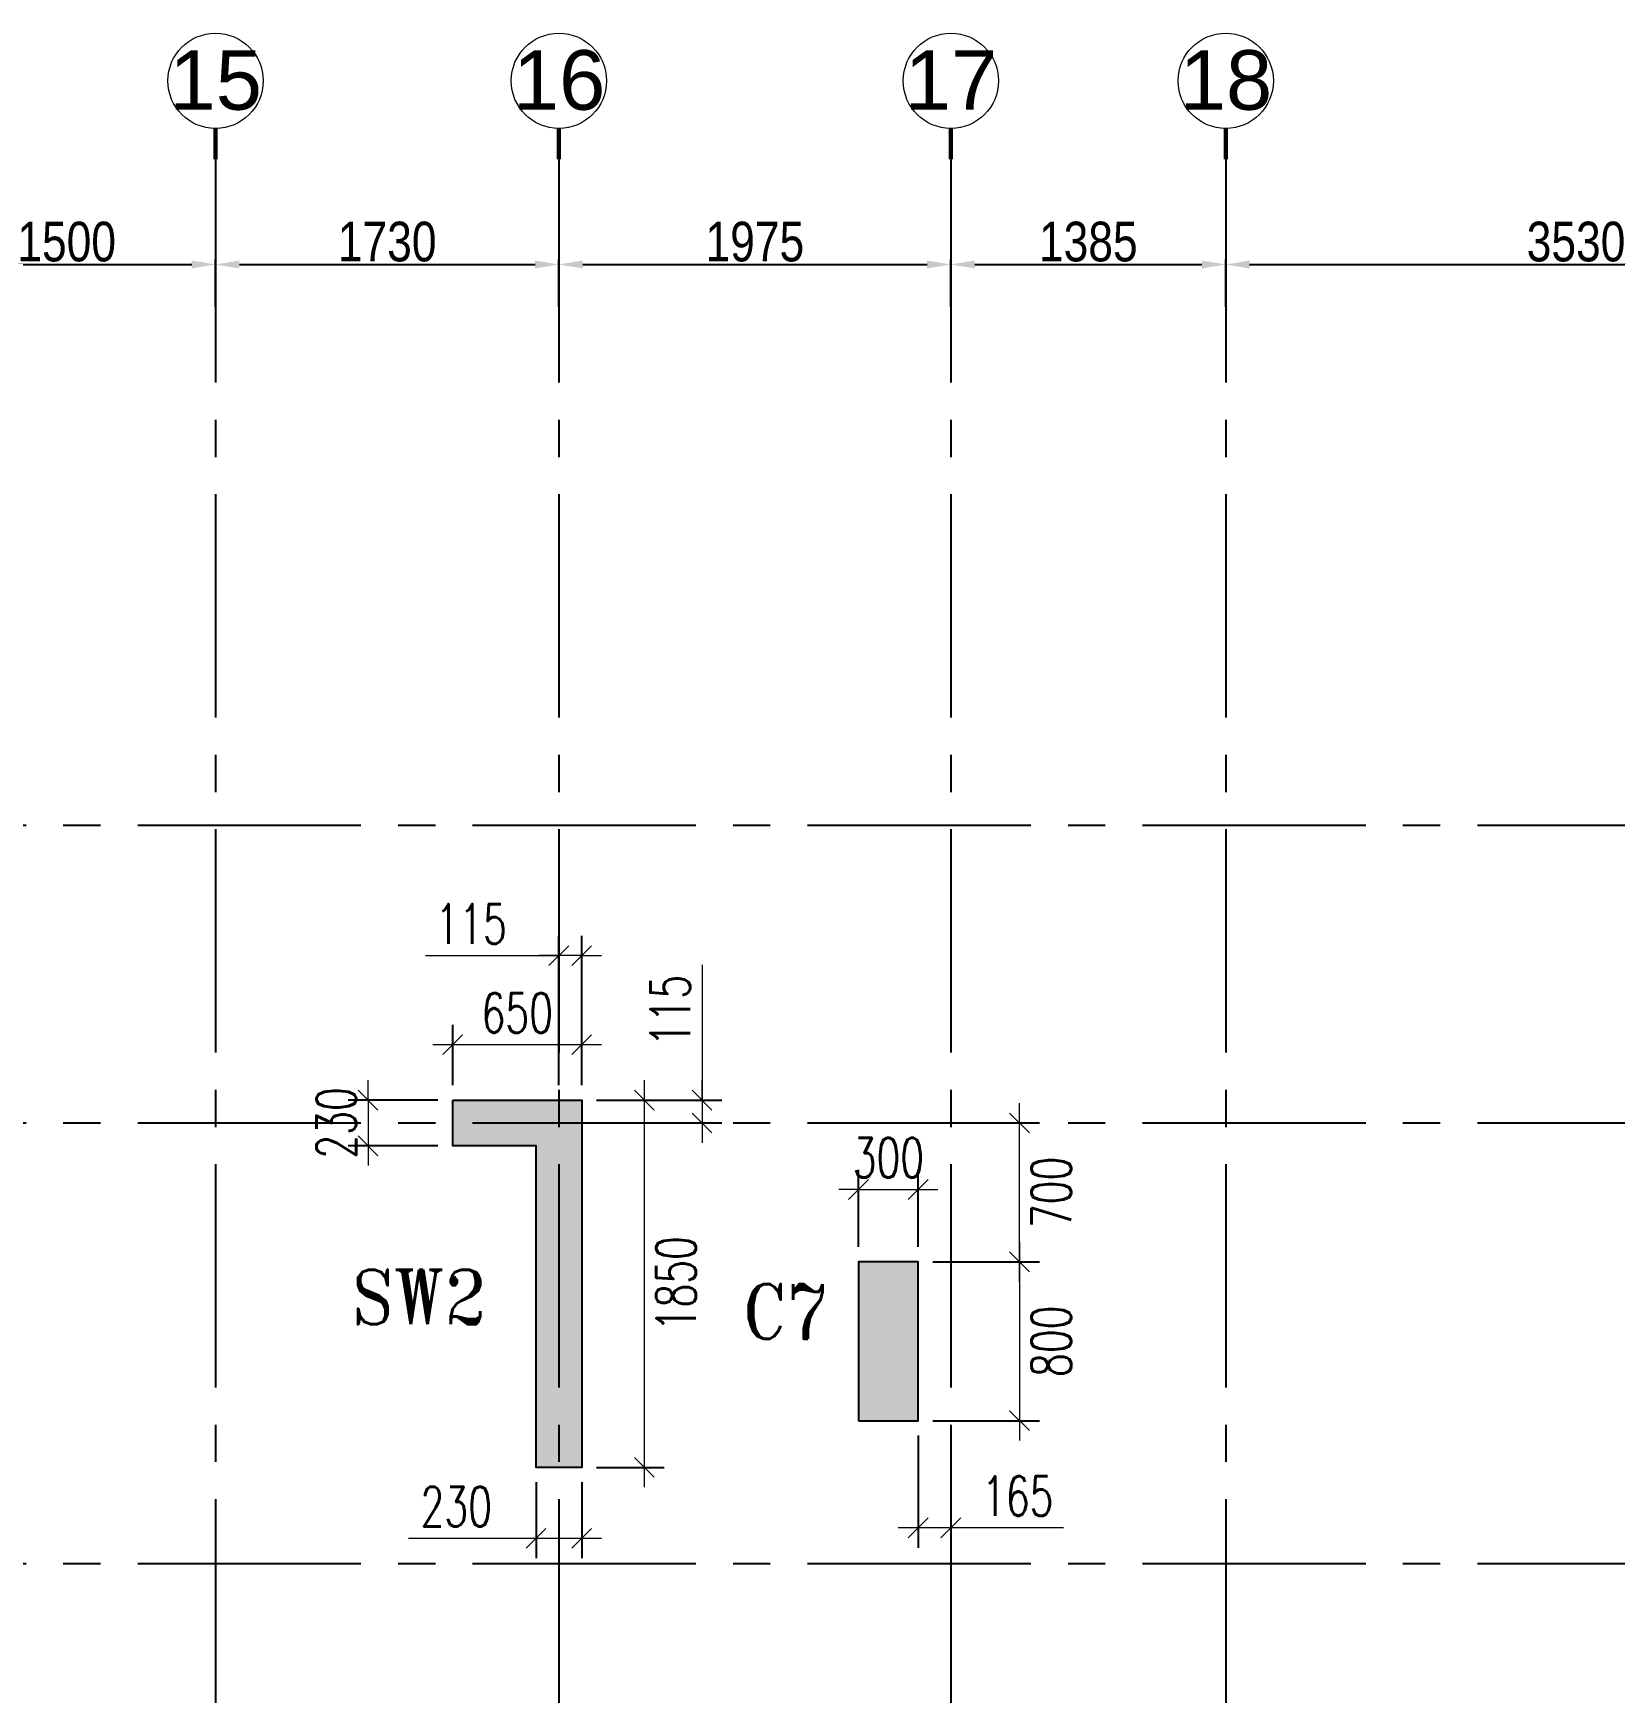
# Model space of a CAD drawing. Header units: millimetres. Extents: x 1363246 to 1691641, y -112430 to 78417.
# Drawn here: x 1385292 to 1393261, y -6960 to 1401 of the extents above; entities that cross this region are included whole.
import ezdxf
from ezdxf.enums import TextEntityAlignment as Align

# ---------------------------------------------------------------- set-up
doc = ezdxf.new("R2010")
doc.units = ezdxf.units.MM
doc.header["$LTSCALE"] = 500
doc.header["$MEASUREMENT"] = 0
doc.header["$PDMODE"] = 34
for name, pattern in [('CONTINOUS', [0]), ('DASHDOT', [1, 0.5, -0.25, 0, -0.25]), ('Site$0$CENTER2', [1.125, 0.75, -0.125, 0.125, -0.125])]:
    doc.linetypes.add(name, pattern=pattern)
doc.layers.get('Defpoints').update_dxf_attribs({"lineweight": 0})
for name, color, linetype, lineweight in [('COL. NO.', 1, 'DASHDOT', 15), ('CUT OUT', 1, 'Continuous', 13), ('dim-M', 1, 'Continuous', 15), ('GRID NO.', 7, 'Continuous', 20), ('TOWER COL HATCH', 253, 'Continuous', 20)]:
    doc.layers.add(name, color=color, linetype=linetype, lineweight=lineweight)
for name, color, linetype in [('GLASS', 5, 'Continuous'), ('GRID', 7, 'Continuous'), ('GRID DIM', 7, 'Continuous'), ('TOWER AREA COLUMN.', 6, 'Continuous')]:
    doc.layers.add(name, color=color, linetype=linetype)
doc.styles.add('2MM', font='romans.shx', dxfattribs={"width": 0.7})
doc.styles.add('D50', font='arial.ttf', dxfattribs={"width": 0.8})
doc.styles.add('ROMANT', font='romant__.ttf', dxfattribs={"width": 0.9, "height": 600})
doc.dimstyles.new('INNER DIM', dxfattribs={"dimtxt": 200, "dimasz": 120, "dimexe": 25, "dimexo": 25, "dimgap": 12, "dimtad": 1, "dimdec": 0, "dimrnd": 5, "dimzin": 0, "dimdsep": 46, "dimtxsty": 'D50', "dimcen": 0.09, "dimdle": 25, "dimclrt": 6, "dimadec": 0, "dimazin": 0, "dimtfac": 1, "dimtdec": 0, "dimtofl": 0, "dimtmove": 1, "dimatfit": 3, "dimfxl": 0, "dimtolj": 1, "dimtzin": 0, "dimarcsym": 0})
doc.dimstyles.new('RAJESH', dxfattribs={"dimtxt": 200, "dimasz": 180, "dimexe": 100, "dimexo": 250, "dimgap": 50, "dimtad": 2, "dimdec": 0, "dimzin": 1, "dimdsep": 46, "dimtxsty": '2MM', "dimblk": 'OBLIQUE', "dimcen": 0, "dimdle": 100, "dimclrd": 1, "dimclre": 1, "dimclrt": 3, "dimadec": 0, "dimazin": 0, "dimtfac": 1, "dimtdec": 0, "dimtix": 1, "dimtmove": 2, "dimatfit": 3, "dimfxl": 0, "dimtolj": 1, "dimlwd": -1, "dimarcsym": 0})

# ---------------------------------------------------------------- blocks, each defined once
blk = doc.blocks.new('GRID MARK')
at = {"layer": 'GRID NO.', "const_width": 50}
blk.add_lwpolyline([(0, -541), (0, -891)], dxfattribs=at)
at = {"layer": 'GRID NO.'}
blk.add_circle((0, 0), 541, dxfattribs=at)
at = {"layer": 'GRID NO.', "style": 'D50', "width": 0.8}
blk.add_attdef('Y1', text='', height=500, dxfattribs=at).set_placement((-33, -267), align=Align.CENTER)
blk = doc.blocks.new('*D20')
at = {"layer": 'Defpoints', "color": 0, "linetype": 'Continuous', "transparency": 16777216}
for p in [(1386210.6, 258393.3), (1386210.6, 258155.3), (1384710.6, 258082.3)]:
    blk.add_point(p, dxfattribs=at)
at = {"layer": 'GRID DIM', "color": 0, "linetype": 'Continuous', "lineweight": -2, "transparency": 16777216}
for p, q in [((1384710.6, 258107.3), (1384710.6, 258418.3)), ((1386210.6, 258180.3), (1386210.6, 258418.3))]:
    blk.add_line(p, q, dxfattribs=at)
at = {"layer": 'GRID DIM', "linetype": 'Continuous', "lineweight": -2, "transparency": 16777216}
blk.add_line((1384830.6, 258393.3), (1386090.6, 258393.3), dxfattribs=at)
at = {"layer": 'GRID DIM', "linetype": 'Continuous', "transparency": 16777216}
for points in [[(1384830.6, 258413.3), (1384830.6, 258373.3), (1384710.6, 258393.3)], [(1386090.6, 258413.3), (1386090.6, 258373.3), (1386210.6, 258393.3)]]:
    blk.add_solid(points, dxfattribs=at)
at = {"layer": 'GRID DIM', "linetype": 'Continuous', "transparency": 16777216, "insert": (1385460.6, 258507.4), "char_height": 200, "attachment_point": 5, "style": 'D50'}
blk.add_mtext('\\A1;1500', dxfattribs=at)
blk = doc.blocks.new('*D21')
at = {"layer": 'Defpoints', "color": 0, "linetype": 'Continuous', "transparency": 16777216}
for p in [(1387940.6, 258393.3), (1386210.6, 258155.3), (1387940.6, 258155.3)]:
    blk.add_point(p, dxfattribs=at)
at = {"layer": 'GRID DIM', "color": 0, "linetype": 'Continuous', "lineweight": -2, "transparency": 16777216}
for p, q in [((1386210.6, 258180.3), (1386210.6, 258418.3)), ((1387940.6, 258180.3), (1387940.6, 258418.3))]:
    blk.add_line(p, q, dxfattribs=at)
at = {"layer": 'GRID DIM', "linetype": 'Continuous', "lineweight": -2, "transparency": 16777216}
blk.add_line((1386330.6, 258393.3), (1387820.6, 258393.3), dxfattribs=at)
at = {"layer": 'GRID DIM', "linetype": 'Continuous', "transparency": 16777216}
for points in [[(1386330.6, 258413.3), (1386330.6, 258373.3), (1386210.6, 258393.3)], [(1387820.6, 258413.3), (1387820.6, 258373.3), (1387940.6, 258393.3)]]:
    blk.add_solid(points, dxfattribs=at)
at = {"layer": 'GRID DIM', "linetype": 'Continuous', "transparency": 16777216, "insert": (1387075.6, 258507.5), "char_height": 200, "attachment_point": 5, "style": 'D50'}
blk.add_mtext('\\A1;1730', dxfattribs=at)
blk = doc.blocks.new('*D22')
at = {"layer": 'Defpoints', "color": 0, "linetype": 'Continuous', "transparency": 16777216}
for p in [(1389915.6, 258393.3), (1387940.6, 258155.3), (1389915.6, 258155.3)]:
    blk.add_point(p, dxfattribs=at)
at = {"layer": 'GRID DIM', "color": 0, "linetype": 'Continuous', "lineweight": -2, "transparency": 16777216}
for p, q in [((1387940.6, 258180.3), (1387940.6, 258418.3)), ((1389915.6, 258180.3), (1389915.6, 258418.3))]:
    blk.add_line(p, q, dxfattribs=at)
at = {"layer": 'GRID DIM', "linetype": 'Continuous', "lineweight": -2, "transparency": 16777216}
blk.add_line((1388060.6, 258393.3), (1389795.6, 258393.3), dxfattribs=at)
at = {"layer": 'GRID DIM', "linetype": 'Continuous', "transparency": 16777216}
for points in [[(1388060.6, 258413.3), (1388060.6, 258373.3), (1387940.6, 258393.3)], [(1389795.6, 258413.3), (1389795.6, 258373.3), (1389915.6, 258393.3)]]:
    blk.add_solid(points, dxfattribs=at)
at = {"layer": 'GRID DIM', "linetype": 'Continuous', "transparency": 16777216, "insert": (1388928.1, 258507.4), "char_height": 200, "attachment_point": 5, "style": 'D50'}
blk.add_mtext('\\A1;1975', dxfattribs=at)
blk = doc.blocks.new('*D23')
at = {"layer": 'Defpoints', "color": 0, "linetype": 'Continuous', "transparency": 16777216}
for p in [(1391300.6, 258393.3), (1389915.6, 258155.3), (1391300.6, 258155.3)]:
    blk.add_point(p, dxfattribs=at)
at = {"layer": 'GRID DIM', "color": 0, "linetype": 'Continuous', "lineweight": -2, "transparency": 16777216}
for p, q in [((1389915.6, 258180.3), (1389915.6, 258418.3)), ((1391300.6, 258180.3), (1391300.6, 258418.3))]:
    blk.add_line(p, q, dxfattribs=at)
at = {"layer": 'GRID DIM', "linetype": 'Continuous', "lineweight": -2, "transparency": 16777216}
blk.add_line((1390035.6, 258393.3), (1391180.6, 258393.3), dxfattribs=at)
at = {"layer": 'GRID DIM', "linetype": 'Continuous', "transparency": 16777216}
for points in [[(1390035.6, 258413.3), (1390035.6, 258373.3), (1389915.6, 258393.3)], [(1391180.6, 258413.3), (1391180.6, 258373.3), (1391300.6, 258393.3)]]:
    blk.add_solid(points, dxfattribs=at)
at = {"layer": 'GRID DIM', "linetype": 'Continuous', "transparency": 16777216, "insert": (1390608.1, 258507.5), "char_height": 200, "attachment_point": 5, "style": 'D50'}
blk.add_mtext('\\A1;1385', dxfattribs=at)
blk = doc.blocks.new('*D24')
at = {"layer": 'Defpoints', "color": 0, "linetype": 'Continuous', "transparency": 16777216}
for p in [(1394830.6, 258393.3), (1391300.6, 258155.3), (1394830.6, 257871.3)]:
    blk.add_point(p, dxfattribs=at)
at = {"layer": 'GRID DIM', "color": 0, "linetype": 'Continuous', "lineweight": -2, "transparency": 16777216}
for p, q in [((1391300.6, 258180.3), (1391300.6, 258418.3)), ((1394830.6, 257896.3), (1394830.6, 258418.3))]:
    blk.add_line(p, q, dxfattribs=at)
at = {"layer": 'GRID DIM', "linetype": 'Continuous', "lineweight": -2, "transparency": 16777216}
blk.add_line((1391420.6, 258393.3), (1394710.6, 258393.3), dxfattribs=at)
at = {"layer": 'GRID DIM', "linetype": 'Continuous', "transparency": 16777216}
for points in [[(1391420.6, 258413.3), (1391420.6, 258373.3), (1391300.6, 258393.3)], [(1394710.6, 258413.3), (1394710.6, 258373.3), (1394830.6, 258393.3)]]:
    blk.add_solid(points, dxfattribs=at)
at = {"layer": 'GRID DIM', "linetype": 'Continuous', "transparency": 16777216, "insert": (1393065.6, 258507.5), "char_height": 200, "attachment_point": 5, "style": 'D50'}
blk.add_mtext('\\A1;3530', dxfattribs=at)
blk = doc.blocks.new('3tgra')
at = {"layer": 'TOWER COL HATCH'}
h = blk.add_hatch(color=253, dxfattribs=at)
h.dxf.hatch_style = 1
h.paths.add_polyline_path([(1387405.6, 93641.6), (1388055.6, 93641.6), (1388055.6, 91791.6), (1387825.6, 91791.6), (1387825.6, 93411.6), (1387405.6, 93411.6)])
h = blk.add_hatch(color=253, dxfattribs=at)
h.dxf.hatch_style = 1
h.paths.add_polyline_path([(1389450.6, 92026.7), (1389750.6, 92026.7), (1389750.6, 92826.7), (1389450.6, 92826.7)])
at = {"layer": 'TOWER AREA COLUMN.', "color": 4}
blk.add_lwpolyline([(1387405.6, 93641.6), (1388055.6, 93641.6), (1388055.6, 91791.6), (1387825.6, 91791.6), (1387825.6, 93411.6), (1387405.6, 93411.6), (1387405.6, 93641.6)], dxfattribs=at)
blk.add_lwpolyline([(1389450.6, 92026.7), (1389750.6, 92026.7), (1389750.6, 92826.7), (1389450.6, 92826.7)], close=True, dxfattribs=at)
blk = doc.blocks.new('_Oblique')
at = {"color": 0, "linetype": 'ByBlock', "lineweight": -2}
blk.add_line((-0.5, -0.5), (0.5, 0.5), dxfattribs=at)
blk = doc.blocks.new('*D578')
at = {"layer": 'Defpoints', "color": 0, "ltscale": 100, "transparency": 16777216}
for p in [(1388055.6, -3694.4), (1387405.6, -3973.9), (1388055.6, -3973.9)]:
    blk.add_point(p, dxfattribs=at)
at = {"layer": 'dim-M', "color": 1, "lineweight": -2, "ltscale": 100, "transparency": 16777216}
for p, q in [((1387405.6, -3898.9), (1387405.6, -3594.4)), ((1388055.6, -3898.9), (1388055.6, -3594.4))]:
    blk.add_line(p, q, dxfattribs=at)
at = {"layer": 'dim-M', "color": 1, "ltscale": 100, "transparency": 16777216}
blk.add_line((1387305.6, -3694.4), (1388155.6, -3694.4), dxfattribs=at)
at = {"layer": 'dim-M', "color": 1, "ltscale": 100, "transparency": 16777216, "xscale": 100, "yscale": 100, "zscale": 100, "rotation": 180}
blk.add_blockref('_Oblique', (1387405.6, -3694.4), dxfattribs=at)
at = {"layer": 'dim-M', "color": 1, "ltscale": 100, "transparency": 16777216, "xscale": 100, "yscale": 100, "zscale": 100}
blk.add_blockref('_Oblique', (1388055.6, -3694.4), dxfattribs=at)
at = {"layer": 'dim-M', "color": 3, "ltscale": 100, "transparency": 16777216, "insert": (1387730.6, -3534.4), "char_height": 200, "attachment_point": 5, "style": '2MM'}
blk.add_mtext('\\A1;650', dxfattribs=at)
blk = doc.blocks.new('*D579')
at = {"layer": 'Defpoints', "color": 0, "ltscale": 100, "transparency": 16777216}
for p in [(1387405.6, -3973.9), (1386979.2, -4203.9), (1387405.6, -4203.9)]:
    blk.add_point(p, dxfattribs=at)
at = {"layer": 'dim-M', "color": 1, "ltscale": 100, "transparency": 16777216}
for p, q in [((1386979.2, -3973.9), (1386979.2, -3873.9)), ((1386979.2, -3973.9), (1386979.2, -4203.9)), ((1386979.2, -4203.9), (1386979.2, -4303.9))]:
    blk.add_line(p, q, dxfattribs=at)
at = {"layer": 'dim-M', "color": 1, "lineweight": -2, "ltscale": 100, "transparency": 16777216}
for p, q in [((1387330.6, -3973.9), (1386879.2, -3973.9)), ((1387330.6, -4203.9), (1386879.2, -4203.9))]:
    blk.add_line(p, q, dxfattribs=at)
at = {"layer": 'dim-M', "color": 1, "ltscale": 100, "transparency": 16777216, "xscale": 100, "yscale": 100, "zscale": 100}
for p, rotation in [((1386979.2, -3973.9), 270), ((1386979.2, -4203.9), 90)]:
    blk.add_blockref('_Oblique', p, dxfattribs=dict(at, rotation=rotation))
at = {"layer": 'dim-M', "color": 3, "ltscale": 100, "transparency": 16777216, "insert": (1386819.2, -4088.9), "char_height": 200, "attachment_point": 5, "rotation": 90, "style": '2MM'}
blk.add_mtext('\\A1;230', dxfattribs=at)
blk = doc.blocks.new('*D480')
at = {"layer": 'Defpoints', "color": 0, "ltscale": 100, "transparency": 16777216}
for p in [(1388055.6, -3973.9), (1388055.6, -5823.9), (1388371, -5823.9)]:
    blk.add_point(p, dxfattribs=at)
at = {"layer": 'dim-M', "color": 1, "ltscale": 100, "transparency": 16777216}
blk.add_line((1388371, -3873.9), (1388371, -5923.9), dxfattribs=at)
at = {"layer": 'dim-M', "color": 1, "lineweight": -2, "ltscale": 100, "transparency": 16777216}
for p, q in [((1388130.6, -3973.9), (1388471, -3973.9)), ((1388130.6, -5823.9), (1388471, -5823.9))]:
    blk.add_line(p, q, dxfattribs=at)
at = {"layer": 'dim-M', "color": 1, "ltscale": 100, "transparency": 16777216, "xscale": 100, "yscale": 100, "zscale": 100}
for p, rotation in [((1388371, -3973.9), 90), ((1388371, -5823.9), 270)]:
    blk.add_blockref('_Oblique', p, dxfattribs=dict(at, rotation=rotation))
at = {"layer": 'dim-M', "color": 3, "ltscale": 100, "transparency": 16777216, "insert": (1388531, -4898.9), "char_height": 200, "attachment_point": 5, "rotation": 90, "style": '2MM'}
blk.add_mtext('\\A1;1850', dxfattribs=at)
blk = doc.blocks.new('*D481')
at = {"layer": 'Defpoints', "color": 0, "ltscale": 100, "transparency": 16777216}
for p in [(1387825.6, -5823.9), (1388055.6, -5823.9), (1388055.6, -6181.4)]:
    blk.add_point(p, dxfattribs=at)
at = {"layer": 'dim-M', "color": 1, "lineweight": -2, "ltscale": 100, "transparency": 16777216}
for p, q in [((1387825.6, -5898.9), (1387825.6, -6281.4)), ((1388055.6, -5898.9), (1388055.6, -6281.4))]:
    blk.add_line(p, q, dxfattribs=at)
at = {"layer": 'dim-M', "color": 1, "ltscale": 100, "transparency": 16777216}
for p, q in [((1387183.3, -6181.4), (1387825.6, -6181.4)), ((1387725.6, -6181.4), (1388155.6, -6181.4))]:
    blk.add_line(p, q, dxfattribs=at)
at = {"layer": 'dim-M', "color": 1, "ltscale": 100, "transparency": 16777216, "xscale": 100, "yscale": 100, "zscale": 100, "rotation": 180}
blk.add_blockref('_Oblique', (1387825.6, -6181.4), dxfattribs=at)
at = {"layer": 'dim-M', "color": 1, "ltscale": 100, "transparency": 16777216, "xscale": 100, "yscale": 100, "zscale": 100}
blk.add_blockref('_Oblique', (1388055.6, -6181.4), dxfattribs=at)
at = {"layer": 'dim-M', "color": 3, "ltscale": 100, "transparency": 16777216, "insert": (1387423.3, -6021.4), "char_height": 200, "attachment_point": 5, "style": '2MM'}
blk.add_mtext('\\A1;230', dxfattribs=at)
blk = doc.blocks.new('*D482')
at = {"layer": 'Defpoints', "color": 0, "ltscale": 100, "transparency": 16777216}
for p in [(1387940.6, -3245.9), (1387940.6, -3973.9), (1388055.6, -3973.9)]:
    blk.add_point(p, dxfattribs=at)
at = {"layer": 'dim-M', "color": 1, "lineweight": -2, "ltscale": 100, "transparency": 16777216}
for p, q in [((1387940.6, -3898.9), (1387940.6, -3145.9)), ((1388055.6, -3898.9), (1388055.6, -3145.9))]:
    blk.add_line(p, q, dxfattribs=at)
at = {"layer": 'dim-M', "color": 1, "ltscale": 100, "transparency": 16777216}
for p, q in [((1387268.1, -3245.9), (1387940.6, -3245.9)), ((1387940.6, -3245.9), (1387840.6, -3245.9)), ((1388055.6, -3245.9), (1387940.6, -3245.9)), ((1388055.6, -3245.9), (1387940.6, -3245.9)), ((1388055.6, -3245.9), (1388155.6, -3245.9))]:
    blk.add_line(p, q, dxfattribs=at)
at = {"layer": 'dim-M', "color": 1, "ltscale": 100, "transparency": 16777216, "xscale": 100, "yscale": 100, "zscale": 100}
blk.add_blockref('_Oblique', (1387940.6, -3245.9), dxfattribs=at)
at = {"layer": 'dim-M', "color": 1, "ltscale": 100, "transparency": 16777216, "xscale": 100, "yscale": 100, "zscale": 100, "rotation": 180}
blk.add_blockref('_Oblique', (1388055.6, -3245.9), dxfattribs=at)
at = {"layer": 'dim-M', "color": 3, "ltscale": 100, "transparency": 16777216, "insert": (1387498.1, -3085.9), "char_height": 200, "attachment_point": 5, "style": '2MM'}
blk.add_mtext('\\A1;115', dxfattribs=at)
blk = doc.blocks.new('*D483')
at = {"layer": 'Defpoints', "color": 0, "ltscale": 100, "transparency": 16777216}
for p in [(1388055.6, -3973.9), (1388055.6, -4088.9), (1388662.1, -4088.9)]:
    blk.add_point(p, dxfattribs=at)
at = {"layer": 'dim-M', "color": 1, "ltscale": 100, "transparency": 16777216}
for p, q in [((1388662.1, -3292.5), (1388662.1, -3973.9)), ((1388662.1, -3973.9), (1388662.1, -3873.9)), ((1388662.1, -3973.9), (1388662.1, -4088.9)), ((1388662.1, -3973.9), (1388662.1, -4088.9)), ((1388662.1, -4088.9), (1388662.1, -4188.9))]:
    blk.add_line(p, q, dxfattribs=at)
at = {"layer": 'dim-M', "color": 1, "lineweight": -2, "ltscale": 100, "transparency": 16777216}
for p, q in [((1388130.6, -3973.9), (1388762.1, -3973.9)), ((1388130.6, -4088.9), (1388762.1, -4088.9))]:
    blk.add_line(p, q, dxfattribs=at)
at = {"layer": 'dim-M', "color": 1, "ltscale": 100, "transparency": 16777216, "xscale": 100, "yscale": 100, "zscale": 100}
for p, rotation in [((1388662.1, -3973.9), 270), ((1388662.1, -4088.9), 90)]:
    blk.add_blockref('_Oblique', p, dxfattribs=dict(at, rotation=rotation))
at = {"layer": 'dim-M', "color": 3, "ltscale": 100, "transparency": 16777216, "insert": (1388502.1, -3522.5), "char_height": 200, "attachment_point": 5, "rotation": 90, "style": '2MM'}
blk.add_mtext('\\A1;115', dxfattribs=at)
blk = doc.blocks.new('*D484')
at = {"layer": 'Defpoints', "color": 0, "ltscale": 100, "transparency": 16777216}
for p in [(1389750.6, -4424.4), (1389450.6, -4788.8), (1389750.6, -4788.8)]:
    blk.add_point(p, dxfattribs=at)
at = {"layer": 'dim-M', "color": 1, "lineweight": -2, "ltscale": 100, "transparency": 16777216}
for p, q in [((1389450.6, -4713.8), (1389450.6, -4324.4)), ((1389750.6, -4713.8), (1389750.6, -4324.4))]:
    blk.add_line(p, q, dxfattribs=at)
at = {"layer": 'dim-M', "color": 1, "ltscale": 100, "transparency": 16777216}
for p, q in [((1389450.6, -4424.4), (1389350.6, -4424.4)), ((1389450.6, -4424.4), (1389750.6, -4424.4)), ((1389750.6, -4424.4), (1389850.6, -4424.4))]:
    blk.add_line(p, q, dxfattribs=at)
at = {"layer": 'dim-M', "color": 1, "ltscale": 100, "transparency": 16777216, "xscale": 100, "yscale": 100, "zscale": 100}
blk.add_blockref('_Oblique', (1389450.6, -4424.4), dxfattribs=at)
at = {"layer": 'dim-M', "color": 1, "ltscale": 100, "transparency": 16777216, "xscale": 100, "yscale": 100, "zscale": 100, "rotation": 180}
blk.add_blockref('_Oblique', (1389750.6, -4424.4), dxfattribs=at)
at = {"layer": 'dim-M', "color": 3, "ltscale": 100, "transparency": 16777216, "insert": (1389600.6, -4264.4), "char_height": 200, "attachment_point": 5, "style": '2MM'}
blk.add_mtext('\\A1;300', dxfattribs=at)
blk = doc.blocks.new('*D485')
at = {"layer": 'Defpoints', "color": 0, "ltscale": 100, "transparency": 16777216}
for p in [(1389750.6, -4788.8), (1389750.6, -5588.8), (1390261.4, -5588.8)]:
    blk.add_point(p, dxfattribs=at)
at = {"layer": 'dim-M', "color": 1, "ltscale": 100, "transparency": 16777216}
blk.add_line((1390261.4, -4688.8), (1390261.4, -5688.8), dxfattribs=at)
at = {"layer": 'dim-M', "color": 1, "lineweight": -2, "ltscale": 100, "transparency": 16777216}
for p, q in [((1389825.6, -4788.8), (1390361.4, -4788.8)), ((1389825.6, -5588.8), (1390361.4, -5588.8))]:
    blk.add_line(p, q, dxfattribs=at)
at = {"layer": 'dim-M', "color": 1, "ltscale": 100, "transparency": 16777216, "xscale": 100, "yscale": 100, "zscale": 100}
for p, rotation in [((1390261.4, -4788.8), 90), ((1390261.4, -5588.8), 270)]:
    blk.add_blockref('_Oblique', p, dxfattribs=dict(at, rotation=rotation))
at = {"layer": 'dim-M', "color": 3, "ltscale": 100, "transparency": 16777216, "insert": (1390421.4, -5188.8), "char_height": 200, "attachment_point": 5, "rotation": 90, "style": '2MM'}
blk.add_mtext('\\A1;800', dxfattribs=at)
blk = doc.blocks.new('*D486')
at = {"layer": 'Defpoints', "color": 0, "ltscale": 100, "transparency": 16777216}
for p in [(1389750.6, -5588.8), (1389915.6, -5588.8), (1389750.6, -6128.8)]:
    blk.add_point(p, dxfattribs=at)
at = {"layer": 'dim-M', "color": 1, "lineweight": -2, "ltscale": 100, "transparency": 16777216}
for p, q in [((1389750.6, -5663.8), (1389750.6, -6228.8)), ((1389915.6, -5663.8), (1389915.6, -6228.8))]:
    blk.add_line(p, q, dxfattribs=at)
at = {"layer": 'dim-M', "color": 1, "ltscale": 100, "transparency": 16777216}
for p, q in [((1390015.6, -6128.8), (1389650.6, -6128.8)), ((1390482.4, -6128.8), (1389915.6, -6128.8))]:
    blk.add_line(p, q, dxfattribs=at)
at = {"layer": 'dim-M', "color": 1, "ltscale": 100, "transparency": 16777216, "xscale": 100, "yscale": 100, "zscale": 100, "rotation": 180}
blk.add_blockref('_Oblique', (1389750.6, -6128.8), dxfattribs=at)
at = {"layer": 'dim-M', "color": 1, "ltscale": 100, "transparency": 16777216, "xscale": 100, "yscale": 100, "zscale": 100}
blk.add_blockref('_Oblique', (1389915.6, -6128.8), dxfattribs=at)
at = {"layer": 'dim-M', "color": 3, "ltscale": 100, "transparency": 16777216, "insert": (1390252.4, -5968.8), "char_height": 200, "attachment_point": 5, "style": '2MM'}
blk.add_mtext('\\A1;165', dxfattribs=at)
blk = doc.blocks.new('*D487')
at = {"layer": 'Defpoints', "color": 0, "ltscale": 100, "transparency": 16777216}
for p in [(1389915.6, -4088.9), (1390261.4, -4088.9), (1389750.6, -4788.8)]:
    blk.add_point(p, dxfattribs=at)
at = {"layer": 'dim-M', "color": 1, "ltscale": 100, "transparency": 16777216}
blk.add_line((1390261.4, -4888.8), (1390261.4, -3988.9), dxfattribs=at)
at = {"layer": 'dim-M', "color": 1, "lineweight": -2, "ltscale": 100, "transparency": 16777216}
for p, q in [((1389990.6, -4088.9), (1390361.4, -4088.9)), ((1389825.6, -4788.8), (1390361.4, -4788.8))]:
    blk.add_line(p, q, dxfattribs=at)
at = {"layer": 'dim-M', "color": 1, "ltscale": 100, "transparency": 16777216, "xscale": 100, "yscale": 100, "zscale": 100}
for p, rotation in [((1390261.4, -4088.9), 90), ((1390261.4, -4788.8), 270)]:
    blk.add_blockref('_Oblique', p, dxfattribs=dict(at, rotation=rotation))
at = {"layer": 'dim-M', "color": 3, "ltscale": 100, "transparency": 16777216, "insert": (1390421.4, -4438.8), "char_height": 200, "attachment_point": 5, "rotation": 90, "style": '2MM'}
blk.add_mtext('\\A1;700', dxfattribs=at)
blk = doc.blocks.new('EEE')
at = {"layer": 'GRID', "color": 16, "linetype": 'Site$0$CENTER2', "ltscale": 3}
for points in [[(1386210.6, 258923.2), (1386210.6, 223711.9)], [(1387940.6, 258923.2), (1387940.6, 223711.9)], [(1389915.6, 258923.2), (1389915.6, 223711.9)], [(1391300.6, 258923.2), (1391300.6, 223711.9)], [(1363880.9, 255568.6), (1442964.5, 255568.6)], [(1363880.9, 254068.6), (1442964.5, 254068.6)], [(1363880.9, 251848.8), (1442964.5, 251848.8)]]:
    blk.add_lwpolyline(points, dxfattribs=at)
at = {"layer": 'GRID NO.'}
ref = blk.add_blockref('GRID MARK', (1386210.6, 259318.5), dxfattribs=dict(at, xscale=0.4435200000032785, yscale=0.4435200000032785, zscale=0.4435200000032785))
ref.add_attrib('Y1', '15', dxfattribs={"height": 300, "style": 'D50'}).set_placement((1386211.7, 259172.9), align=Align.CENTER)
ref = blk.add_blockref('GRID MARK', (1387940.6, 259318.5), dxfattribs=dict(at, xscale=0.4435200000032785, yscale=0.4435200000032785, zscale=0.4435200000032785))
ref.add_attrib('Y1', '16', dxfattribs={"height": 300, "style": 'D50'}).set_placement((1387941.7, 259172.9), align=Align.CENTER)
ref = blk.add_blockref('GRID MARK', (1389915.6, 259318.5), dxfattribs=dict(at, xscale=0.4435200000032785, yscale=0.4435200000032785, zscale=0.4435200000032785))
ref.add_attrib('Y1', '17', dxfattribs={"height": 300, "style": 'D50'}).set_placement((1389916.7, 259172.9), align=Align.CENTER)
ref = blk.add_blockref('GRID MARK', (1391300.6, 259318.5), dxfattribs=dict(at, xscale=0.4435200000032785, yscale=0.4435200000032785, zscale=0.4435200000032785))
ref.add_attrib('Y1', '18', dxfattribs={"height": 300, "style": 'D50'}).set_placement((1391301.7, 259172.9), align=Align.CENTER)
at = {"layer": 'GRID DIM', "color": 0, "linetype": 'Continuous'}
for base, p1, p2, picture, middle in [((1386210.6, 258393.3), (1384710.6, 258082.3), (1386210.6, 258155.3), '*D20', (1385460.6, 258507.4)), ((1387940.6, 258393.3), (1386210.6, 258155.3), (1387940.6, 258155.3), '*D21', (1387075.6, 258507.5)), ((1389915.6, 258393.3), (1387940.6, 258155.3), (1389915.6, 258155.3), '*D22', (1388928.1, 258507.4)), ((1391300.6, 258393.3), (1389915.6, 258155.3), (1391300.6, 258155.3), '*D23', (1390608.1, 258507.5)), ((1394830.6, 258393.3), (1391300.6, 258155.3), (1394830.6, 257871.3), '*D24', (1393065.6, 258507.5))]:
    dim = blk.add_linear_dim(base=base, p1=p1, p2=p2, dimstyle='INNER DIM', override={"dimclrd": 256, "dimclrt": 256}, dxfattribs=at)
    dim.commit()
    dim.dimension.update_dxf_attribs({"geometry": picture, "text_midpoint": middle})

msp = doc.modelspace()

# ---------------------------------------------------------------- block references
at = {"layer": 'CUT OUT', "color": 4}
msp.add_blockref('3tgra', (0, -97615.5), dxfattribs=at)
at = {"layer": 'GLASS', "color": 4}
msp.add_blockref('EEE', (0, -258157.5), dxfattribs=at)

# ---------------------------------------------------------------- texts
at = {"layer": 'COL. NO.', "color": 7, "linetype": 'CONTINOUS', "style": 'ROMANT', "width": 0.9}
msp.add_text('SW2', height=275, dxfattribs=at).set_placement((1386896.9, -5103.1, 0))
at = {"layer": 'COL. NO.', "color": 4, "linetype": 'CONTINOUS', "style": 'ROMANT', "width": 0.9}
msp.add_text('C7', height=275, dxfattribs=at).set_placement((1388866.4, -5176, 0))

# ---------------------------------------------------------------- dimensions: what is measured, and where the dimension line sits
at = {"layer": 'dim-M', "ltscale": 100}
for base, p1, p2, picture, middle in [((1387940.6, -3245.9), (1388055.6, -3973.9), (1387940.6, -3973.9), '*D482', (1387498.1, -3338.5)), ((1389750.6, -6128.8), (1389915.6, -5588.8), (1389750.6, -5588.8), '*D486', (1390252.4, -6203.9)), ((1388055.6, -6181.4), (1387825.6, -5823.9), (1388055.6, -5823.9), '*D481', (1387423.3, -6199.4))]:
    dim = msp.add_linear_dim(base=base, p1=p1, p2=p2, dimstyle='RAJESH', override={"dimasz": 100, "dimexo": 75, "dimgap": 60, "dimtmove": 1}, dxfattribs=at)
    dim.commit()
    dim.dimension.update_dxf_attribs({"geometry": picture, "text_midpoint": middle, "dimtype": 160})
dim = msp.add_linear_dim(base=(1388662.1, -4088.9), p1=(1388055.6, -3973.9), p2=(1388055.6, -4088.9), angle=90, dimstyle='RAJESH', override={"dimasz": 100, "dimexo": 75, "dimgap": 60, "dimtmove": 1}, dxfattribs=at)
dim.commit()
dim.dimension.update_dxf_attribs({"geometry": '*D483', "text_midpoint": (1388628.7, -3522.5), "dimtype": 160})
for base, p1, p2, picture, middle in [((1388055.6, -3694.4), (1387405.6, -3973.9), (1388055.6, -3973.9), '*D578', (1387730.6, -3534.4)), ((1389750.6, -4424.4), (1389450.6, -4788.8), (1389750.6, -4788.8), '*D484', (1389600.6, -4264.4))]:
    dim = msp.add_linear_dim(base=base, p1=p1, p2=p2, dimstyle='RAJESH', override={"dimasz": 100, "dimexo": 75, "dimgap": 60, "dimtmove": 1}, dxfattribs=at)
    dim.commit()
    dim.dimension.update_dxf_attribs({"geometry": picture, "text_midpoint": middle})
for base, p1, p2, picture, middle in [((1386979.2, -4203.9), (1387405.6, -3973.9), (1387405.6, -4203.9), '*D579', (1386819.2, -4088.9)), ((1388371, -5823.9), (1388055.6, -3973.9), (1388055.6, -5823.9), '*D480', (1388531, -4898.9)), ((1390261.4, -4088.9), (1389750.6, -4788.8), (1389915.6, -4088.9), '*D487', (1390421.4, -4438.8)), ((1390261.4, -5588.8), (1389750.6, -4788.8), (1389750.6, -5588.8), '*D485', (1390421.4, -5188.8))]:
    dim = msp.add_linear_dim(base=base, p1=p1, p2=p2, angle=90, dimstyle='RAJESH', override={"dimasz": 100, "dimexo": 75, "dimgap": 60, "dimtmove": 1}, dxfattribs=at)
    dim.commit()
    dim.dimension.update_dxf_attribs({"geometry": picture, "text_midpoint": middle})

doc.saveas('drawing.dxf')
